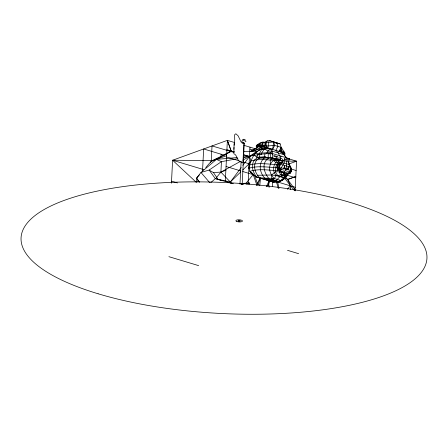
<?xml version="1.0" encoding="UTF-8"?>
<svg xmlns="http://www.w3.org/2000/svg" width="448" height="448" viewBox="0 0 448 448"><rect width="100%" height="100%" fill="white"/><g stroke="black" fill="none" stroke-linecap="round" stroke-linejoin="round"><path stroke-width="0.67" d="M261.195 154.594L261.806 152.841L264.41 148.854L265.059 142.643C261.906 140.98 259.078 143.606 256.614 145.275L256.183 146.138L257.555 146.552L259.213 146.362L262.226 145.018L262.64 142.262L263.234 142.094L262.763 145.18L264.41 148.854L267.938 151.06L272.434 151.2L284.222 154.745L286.625 157.926M288.316 173.807L290.08 173.18L291.217 171.522L291.066 167.927L289.716 165.48L290.466 167.748L290.489 171.024C288.736 173.628 286.518 176.21 283.534 177.38L278.096 175.745C273.067 171.394 275.811 165.234 278.947 160.849L284.558 160.726L288.646 161.958L289.873 166.992M288.086 171.438L285.202 170.57L286.07 169.142L286.541 166.018L286.602 161.342M280.963 162.848L280.073 162.579L278.079 164.298L276.954 167.233L277.693 170.61L277.278 167.653C267.876 167.367 258.166 165.508 248.948 168.207L249.85 171.354L253.271 174.871L256.57 177.066L273.106 182.039C279.434 183.658 285.774 178.942 288.198 173.477M279.586 161.039C270.178 160.037 260.327 158.48 251.014 160.916L249.122 163.8L248.948 168.207C250.589 160.468 254.184 150.914 262.567 148.534M243.236 143.338L243.258 142.811L242.844 142.89A1.103 0.358 2.9 0 0 242.088 143.119M255.147 153.608L270.816 152.421L272.311 154.034L272.434 151.2L270.262 148.702L261.923 148.999L259.118 150.035L255.147 153.608L242.805 160.132M171.438 183.226L172.603 160.25L227.382 140.358L234.685 142.554M202.524 171.321L203.655 148.971L224.398 155.21M220.987 156.722L221.11 154.224M225.299 181.429L227.382 140.358L231.442 151.777L227.382 140.358M234.102 145.253L234.724 140.358L234.634 134.742L235.838 133.75L238.118 135.822L241.153 142.117L242.715 143.08L243.93 142.811L242.906 162.971L240.884 161.885C237.468 161.711 237.401 156.442 235.127 154.437L233.878 153.826L233.99 147.42M239.982 184.106L241.142 161.23M242.189 184.184L244.261 143.287A1.103 0.358 2.9 0 0 243.919 143.024L243.141 142.677M248.125 183.478L249.962 147.151M272.395 186.458L272.625 181.838M290.242 189.599L290.444 185.662L287.627 179.48L285.359 176.938M295.103 190.702L296.598 161.179L286.636 158.183M264.986 148.159L266.823 147.655L272.625 149.414L273.745 142.005L269.461 140.588L267.316 140.84L263.76 142.638M230.261 183.305L230.401 181.938L241.192 167.546M259.734 185.752L260.523 178.259M260.982 142.453L262.64 142.262L259.538 144.211L259.213 146.362L257.841 145.947L256.183 146.138M277.217 156.554L277.099 157.343L274.008 156.414L273.773 155.518L277.217 156.554L276.786 157.248M281.663 147.986L284.833 153.076L284.978 154.106L283.606 153.698L281.249 150.741L281.663 147.986L281.17 147.493L280.706 150.578L280.017 151.626M280.134 158.889L279.927 160.238L282.934 161.073M284.396 158.715L284.278 159.505L287.37 160.434L287.84 159.751L284.396 158.715L284.586 159.6M284.245 168.594L284.721 165.469M288.366 166.566L287.89 169.691L283.791 168.459L284.525 166.734L285.068 168.846L284.077 168.728M264.97 153.815L264.499 156.806L256.822 157.298L257.79 154.465L268.229 153.58L272.625 153.614L289.442 158.67L288.35 162.568M284.558 160.726L284.105 163.094L280.504 169.154L279.479 172.038L280.459 174.776L285.785 176.378L287.179 174.065L290.08 173.18L291.245 171.254L290.259 170.957L290.315 167.154L289.033 164.578L284.105 163.094L275.828 162.579L273.582 160.457C267.176 165.015 269.298 173.678 274.187 178.461L280.823 180.454C284.211 179.39 286.866 176.596 288.036 173.281M277.782 164.752L270.452 164.153L270.161 159.998L271.258 159.219L271.488 158.066L268.19 157.853L264.499 156.806C270.43 158.592 276.741 158.178 282.492 161.011M288.646 161.958L289.251 165.066L288.742 164.909M260.014 154.241L259.246 157.136L260.389 157.483L265.412 157.08C257.998 162.131 259.207 172.105 264.695 178.17L278.001 182.174M277.402 166.986L277.978 165.2M257.897 185.287L260.238 178.192M278.522 182.028L280.095 181.586L283.651 177.766L286.154 176.646L287.616 174.244L288.915 173.432L288.663 171.612L289.906 171.982L290.556 170.498L290.315 167.154L282.766 164.881L278.079 164.298L278.174 164.606M243.331 157.612L254.206 155.266L258.709 154.739L261.923 148.999M248.674 184.234L249.166 183.008L242.407 183.422L240.526 183.91M265.059 142.643L266.823 147.655L264.41 148.854L261.979 149.212L263.088 146.535L267.938 147.991L268.537 142.262L269.461 140.588L280.213 143.948L281.148 147.336L279.087 151.357M277.928 165.127L276.954 167.233L277.603 169.988L277.206 167.58M283.791 168.459L284.525 166.734M289.906 171.982L290.556 170.498L288.35 169.831L288.176 167.832L287.073 169.445M260.753 149.744L261.772 147.454M287.616 169.014L288.176 167.832M266.297 186.738L269.293 180.471M267.518 186.385L270.211 180.746M266.616 153.67L267.938 151.06L270.262 148.702L281.456 152.068L284.222 154.745L285.348 156.794M257.841 145.947L258.272 145.085L259.538 144.211L266.325 146.25M256.357 185.438L260.053 178.119M272.625 149.414L274.68 145.393L273.745 142.005L265.126 142.755M233.895 149.341L234.209 143.164M274.243 182.129L256.57 177.066L257.561 175.269L271.55 174.994L275.526 171.763C280.146 171.315 284.39 173.807 288.915 173.432L290.259 170.957M267.316 140.84L266.398 142.509L265.849 146.154L274.68 145.393L281.148 147.336M210.588 162.411L211.243 161.263L212.022 145.936L234.013 152.421M284.917 171.063L284.334 172.054L284.463 174.373L283.814 175.498L279.972 176.663L275.979 180.617L274.114 180.835L264.835 179.553M279.625 167.759L276.954 167.233L281.148 172.25L281.792 174.888L283.578 174.11L285.348 174.642L285.83 176.103L280.459 174.776L278.096 175.745L276.293 175.554L273.353 179.827L269.774 179.53L264.695 178.17L259.526 177.705C255.013 172.99 252.504 165.609 256.738 159.869L260.389 157.483L256.822 157.298M269.685 154.022L270.816 152.421L272.434 151.2M288.635 159.796L289.442 158.67L288.232 158.564M283.578 174.11L283.147 172.648L279.754 170.677L279.244 167.642L280.37 164.713L283.276 160.95L276.567 164.769L276.954 164.886M272.311 154.034L272.625 153.614L272.496 157.797L276.052 160.087L278.488 161.062M242.85 165.334L249.491 156.475L256.962 151.2L249.866 149.066M285.348 174.642L286.171 173.555L287.476 174.44L287.039 175.224L283.534 177.38L284.228 178.814L280.465 180.919L278.606 181.406L273.353 179.827L271.796 178.31L264.695 178.17M277.267 160.698C273.151 164.45 271.919 171.511 276.293 175.554L283.651 177.766M290.153 172.906L291.217 171.522L291.066 167.927L290.08 167.63M196.862 182.246L196.616 178.119L200.967 172.474L216.446 159.37L230.647 151.536L234.114 151.491M216.3 177.761L220.909 172.099L240.369 161.459M245.767 183.635L253.154 174.642L252.683 173.365M287.431 189.314L290.444 185.662L284.53 177.979M196.616 178.119L199.276 182.112L196.616 178.119L199.36 174.955M205.761 167.58L211.243 161.263L230.647 151.536L224.61 154.778M286.759 168.89L287.084 168.577M196.129 182.118L197.103 181.121M229.158 182.521L230.401 181.938L240.744 171.914M242.715 170.005L249.122 163.8L243.141 162.002M284.312 178.315L282.834 179.743L281.82 180.046M242.256 139.95L243.919 139.255M210.683 182.722L215.32 178.606L222.359 180.774M286.692 176.086L287.487 175.426L287.364 174.166M243.958 143.528A1.103 0.358 2.9 0 0 244.126 143.461L243.998 143.17M242.407 183.422L241.394 184.223L242.407 183.422L243.046 184.632L242.407 183.422L241.22 184.05M280.823 180.454L278.606 181.406L278.449 182.14L269.774 179.53C264.37 174.003 260.557 162.882 268.806 158.038L258.91 158.189L257.662 157.556L254.335 160.037C250.544 165.586 252.862 172.172 256.57 177.066M250.23 151.738L260.058 145.774L262.024 146.882L252.022 151.592M250.622 151.469L260.058 145.774L259.84 150.119L243.986 145.354M276.209 159.018L279.205 157.808L281.758 158.575L283.724 160.854M252.006 172.883L253.154 174.636L249.85 171.354C259.515 168.213 269.825 170.582 279.754 170.677L281.747 169.529M264.303 149.016L266.823 147.655M246.73 184.268L249.166 183.008L249.396 184.218M217.941 158.144L211.243 161.263L226.604 155.686M247.884 183.501L249.166 183.008L247.251 183.473M225.865 170.302L220.909 172.099L213.444 172.592L209.11 170.066L200.967 172.474L209.731 182.666M288.921 163.968L296.598 161.179L288.254 161.118M285.404 177.85L287.627 179.48L295.826 176.506L287.504 179.519M273.106 182.039L274.322 181.709M237.86 158.626L221.441 161.661L209.11 170.066L215.32 178.606L233.414 183.747M273.582 160.457L276.052 160.087L279.048 160.989M272.496 141.585L276.976 142.974L277.917 146.362L275.856 150.388L278.331 152.975L279.67 156.246M257.88 144.402L259.538 144.211M274.854 142.66L275.923 142.531M256.614 145.275L258.272 145.085L260.54 145.768L259.437 145.897M261.66 145.309L262.763 145.18M261.111 145.37L261.43 146.726L263.088 146.535M280.14 150.87L281.249 150.741M281.462 152.522L282.565 152.393L284.833 153.076M282.503 153.826L283.606 153.698L283.931 151.547L279.49 150.209M283.321 154.302L284.978 154.106M275.671 143.102L276.976 142.974M237.098 157.562L216.446 159.37L221.441 161.661L220.909 172.099L231.728 183.546M243.298 157.018L249.491 156.475L251.014 160.916M280.543 156.178L281.03 156.139L279.927 160.238L272.496 157.797L270.446 157.752L270.603 153.518L271.74 153.86M243.807 151.368L256.962 151.2M195.989 182.056L172.603 160.25L213.702 160.558M277.715 169.736L279.647 170.038L279.014 167.574L279.983 164.595L280.073 162.579L278.253 167.345L278.757 169.77M274.187 178.461L271.796 178.31L271.55 174.994L276.293 175.554M288.529 173.275L289.8 173.37M243.902 139.255L245.51 140.067M270.452 164.153C263.497 163.654 256.183 162.994 249.424 165.077L249.122 163.8M284.105 167.636L284.357 167.692A0.717 0.633 48.3 0 1 284.682 167.978L284.749 168.454L284.234 168.554M271.258 159.219L276.052 160.087M217.498 179.222L230.401 181.938M243.432 154.89L249.491 156.475L243.51 154.678M273.745 142.005L280.213 143.948M269.203 153.877L268.229 153.58L268.19 157.853L268.806 158.038M273.375 158.637L275.268 159.202M257.79 154.465L258.709 154.739M281.87 162.842L282.38 162.994M226.906 149.682L234.214 151.878M290.814 168.907L296.128 170.503M283.573 168.392L279.244 167.642L280.504 169.154L284.049 170.223M289.195 172.911L290.08 173.18M279.754 170.677L288.915 173.432M226.537 157.007L239.159 160.804M287.308 175.286L295.758 177.828M226.055 166.488L240.671 170.884M242.659 171.483L253.921 174.871M278.247 182.185L295.277 187.309M172.603 160.25L203.885 169.658M171.539 181.166L177.453 182.946M168.89 256.682L198.66 265.636M287.538 250.326L298.631 253.68M278.869 151.284L281.456 152.068L281.932 153.233M254.206 155.266L257.662 157.556M284.334 168.224L285.068 168.846M285.768 157.209L286.608 158.043M285.068 167.972L285.281 168.448M290.444 185.662L294.162 190.193M279.922 151.346L280.577 152.169M287.627 179.48L294.594 188.866L295.075 190.568M213.444 172.592L217.89 179.127M289.716 165.48L290.774 167.653M254.621 175.386L257.958 185.108M253.014 173.958L256.794 184.979M276.573 182.414L278.376 188.44M294.594 188.866L295.103 190.887M277.642 182.134L279.003 188.272M261.43 146.726L261.979 149.212M268.335 180.527L269.114 187.359M242.026 141.652A2.122 0.683 2.9 0 1 243.774 140.689A2.122 0.683 2.9 0 1 245.7 141.786M98.106 293.776A203.207 65.486 2.9 0 0 424.827 266.683A203.207 65.486 2.9 0 0 149.066 183.736A203.207 65.486 2.9 0 0 98.106 293.776M236.908 221.542A3.315 1.07 2.9 0 0 242.407 221.262A3.315 1.07 2.9 0 0 238.241 219.8A3.315 1.07 2.9 0 0 236.908 221.542M238.465 221.11A1.103 0.358 2.9 0 0 240.302 221.015A1.103 0.358 2.9 0 0 238.913 220.528A1.103 0.358 2.9 0 0 238.465 221.11"/></g></svg>
